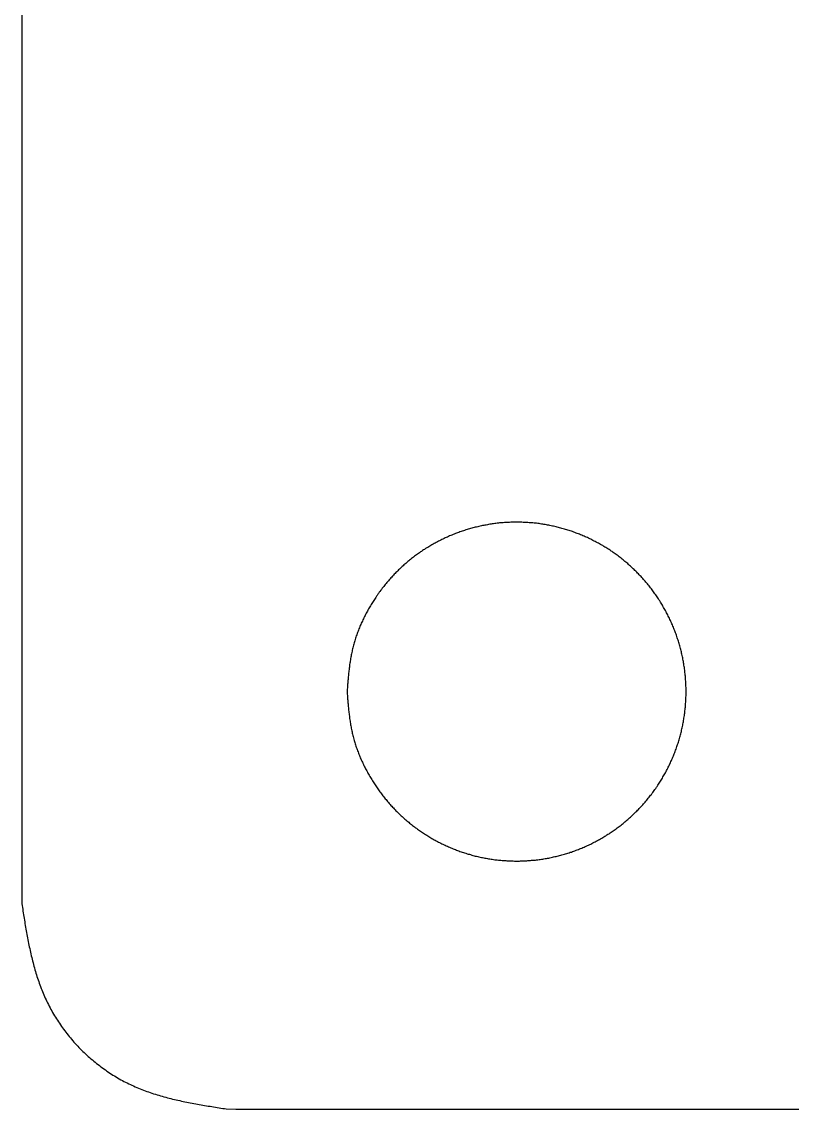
# Model space of a CAD drawing. Extents: x 63 to 788, y 423 to 1014.
# Drawn here: x 473.18 to 478.18, y 804.86 to 811.92 of the extents above; entities that cross this region are included whole.
import ezdxf

# ---------------------------------------------------------------- set-up
doc = ezdxf.new("R2010")
doc.units = 0
doc.header["$MEASUREMENT"] = 0
doc.layers.add('LAYER_1', color=7, linetype='CONTINUOUS')

msp = doc.modelspace()

# ---------------------------------------------------------------- linework, layer by layer
at = {"layer": 'LAYER_1', "color": 1}
for points in [[(473.1759, 812.557, 0), (473.1759, 811.904, 0), (473.1759, 811.251, 0), (473.1759, 810.599, 0), (473.1759, 809.946, 0), (473.1759, 809.294, 0), (473.1759, 808.641, 0), (473.1759, 807.988, 0), (473.1759, 807.336, 0), (473.1759, 806.683, 0), (473.1764, 806.191, 0), (473.1782, 806.179, 0), (473.18, 806.167, 0), (473.1819, 806.156, 0), (473.1837, 806.144, 0), (473.1856, 806.132, 0), (473.1874, 806.12, 0), (473.1893, 806.109, 0), (473.1912, 806.097, 0), (473.1931, 806.085, 0), (473.195, 806.074, 0), (473.1969, 806.062, 0), (473.1989, 806.05, 0), (473.2009, 806.039, 0), (473.2029, 806.027, 0), (473.2049, 806.015, 0), (473.207, 806.004, 0), (473.2091, 805.992, 0), (473.2113, 805.98, 0), (473.2134, 805.969, 0), (473.2157, 805.957, 0), (473.2179, 805.946, 0), (473.2202, 805.934, 0), (473.2226, 805.923, 0), (473.225, 805.911, 0), (473.2274, 805.9, 0), (473.2299, 805.888, 0), (473.2324, 805.877, 0), (473.235, 805.865, 0), (473.2377, 805.854, 0), (473.2404, 805.842, 0), (473.2432, 805.831, 0), (473.246, 805.82, 0), (473.2489, 805.808, 0), (473.2519, 805.797, 0), (473.255, 805.786, 0), (473.2581, 805.775, 0), (473.2613, 805.763, 0), (473.2645, 805.752, 0), (473.2679, 805.741, 0), (473.2713, 805.73, 0), (473.2748, 805.719, 0), (473.2784, 805.708, 0), (473.282, 805.697, 0), (473.2858, 805.686, 0), (473.2896, 805.675, 0), (473.2936, 805.664, 0), (473.2976, 805.653, 0), (473.3017, 805.642, 0), (473.3059, 805.632, 0), (473.3103, 805.621, 0), (473.3147, 805.61, 0), (473.3192, 805.599, 0), (473.3238, 805.589, 0), (473.3286, 805.578, 0), (473.3334, 805.568, 0), (473.3384, 805.557, 0), (473.3435, 805.547, 0), (473.3486, 805.536, 0), (473.3539, 805.526, 0), (473.3594, 805.515, 0), (473.3649, 805.505, 0), (473.3706, 805.495, 0), (473.3764, 805.485, 0), (473.3823, 805.475, 0), (473.3883, 805.464, 0), (473.3944, 805.454, 0), (473.4007, 805.444, 0), (473.407, 805.435, 0), (473.4135, 805.425, 0), (473.42, 805.415, 0), (473.4267, 805.405, 0), (473.4335, 805.395, 0), (473.4404, 805.386, 0), (473.4474, 805.376, 0), (473.4545, 805.367, 0), (473.4617, 805.357, 0), (473.469, 805.348, 0), (473.4764, 805.339, 0), (473.4839, 805.329, 0), (473.4915, 805.32, 0), (473.4992, 805.311, 0), (473.507, 805.302, 0), (473.5149, 805.293, 0), (473.5228, 805.284, 0), (473.5309, 805.276, 0), (473.539, 805.267, 0), (473.5473, 805.258, 0), (473.5556, 805.25, 0), (473.564, 805.241, 0), (473.5725, 805.233, 0), (473.5811, 805.225, 0), (473.5897, 805.217, 0), (473.5984, 805.208, 0), (473.6073, 805.2, 0), (473.6161, 805.192, 0), (473.6251, 805.185, 0), (473.6341, 805.177, 0), (473.6433, 805.169, 0), (473.6524, 805.162, 0), (473.6617, 805.154, 0), (473.671, 805.147, 0), (473.6804, 805.14, 0), (473.6899, 805.133, 0), (473.6994, 805.125, 0), (473.709, 805.119, 0), (473.7186, 805.112, 0), (473.7284, 805.105, 0), (473.7381, 805.098, 0), (473.748, 805.092, 0), (473.7579, 805.085, 0), (473.7678, 805.079, 0), (473.7778, 805.073, 0), (473.7879, 805.067, 0), (473.798, 805.061, 0), (473.8082, 805.055, 0), (473.8184, 805.049, 0), (473.8286, 805.044, 0), (473.8389, 805.038, 0), (473.8493, 805.033, 0), (473.8597, 805.028, 0), (473.8702, 805.022, 0), (473.8807, 805.017, 0), (473.8912, 805.013, 0), (473.9018, 805.008, 0), (473.9124, 805.003, 0), (473.9231, 804.998, 0), (473.9338, 804.994, 0), (473.9445, 804.99, 0), (473.9553, 804.985, 0), (473.9661, 804.981, 0), (473.977, 804.977, 0), (473.9879, 804.973, 0), (473.9988, 804.969, 0), (474.0098, 804.965, 0), (474.0208, 804.962, 0), (474.0318, 804.958, 0), (474.0429, 804.955, 0), (474.054, 804.951, 0), (474.0651, 804.948, 0), (474.0762, 804.944, 0), (474.0874, 804.941, 0), (474.0986, 804.938, 0), (474.1099, 804.935, 0), (474.1212, 804.932, 0), (474.1325, 804.929, 0), (474.1438, 804.926, 0), (474.1551, 804.923, 0), (474.1665, 804.921, 0), (474.1779, 804.918, 0), (474.1893, 804.915, 0), (474.2008, 804.913, 0), (474.2122, 804.91, 0), (474.2237, 804.908, 0), (474.2352, 804.905, 0), (474.2467, 804.903, 0), (474.2583, 804.901, 0), (474.2698, 804.898, 0), (474.2814, 804.896, 0), (474.293, 804.894, 0), (474.3046, 804.892, 0), (474.3162, 804.89, 0), (474.3278, 804.887, 0), (474.3395, 804.885, 0), (474.3511, 804.883, 0), (474.3628, 804.881, 0), (474.3745, 804.879, 0), (474.3861, 804.877, 0), (474.3978, 804.876, 0), (474.4095, 804.874, 0), (474.4212, 804.872, 0), (474.4329, 804.87, 0), (474.4447, 804.868, 0), (474.4564, 804.866, 0), (474.4681, 804.864, 0), (474.4798, 804.862, 0), (474.4916, 804.861, 0), (474.5033, 804.859, 0), (474.5643, 804.857, 0), (474.7876, 804.857, 0), (475.011, 804.857, 0), (475.2343, 804.857, 0), (475.4577, 804.857, 0), (475.6811, 804.857, 0), (475.9044, 804.857, 0), (476.1278, 804.857, 0), (476.3511, 804.857, 0), (476.5745, 804.857, 0), (476.7979, 804.857, 0), (477.0212, 804.857, 0), (477.2446, 804.857, 0), (477.4679, 804.857, 0), (477.6913, 804.857, 0), (477.9147, 804.857, 0), (478.138, 804.857, 0), (478.3614, 804.857, 0)], [(475.2868, 807.568, 0), (475.2875, 807.56, 0), (475.2881, 807.552, 0), (475.2887, 807.544, 0), (475.2893, 807.536, 0), (475.2899, 807.528, 0), (475.2906, 807.52, 0), (475.2912, 807.512, 0), (475.2919, 807.504, 0), (475.2926, 807.496, 0), (475.2933, 807.488, 0), (475.294, 807.48, 0), (475.2947, 807.472, 0), (475.2955, 807.464, 0), (475.2963, 807.456, 0), (475.2971, 807.448, 0), (475.298, 807.44, 0), (475.2989, 807.432, 0), (475.2998, 807.425, 0), (475.3007, 807.417, 0), (475.3017, 807.409, 0), (475.3028, 807.401, 0), (475.3038, 807.393, 0), (475.3049, 807.385, 0), (475.3061, 807.377, 0), (475.3073, 807.369, 0), (475.3086, 807.361, 0), (475.3099, 807.353, 0), (475.3113, 807.346, 0), (475.3127, 807.338, 0), (475.3142, 807.33, 0), (475.3157, 807.322, 0), (475.3173, 807.314, 0), (475.319, 807.307, 0), (475.3207, 807.299, 0), (475.3225, 807.291, 0), (475.3244, 807.283, 0), (475.3264, 807.276, 0), (475.3284, 807.268, 0), (475.3305, 807.26, 0), (475.3326, 807.252, 0), (475.3349, 807.245, 0), (475.3372, 807.237, 0), (475.3395, 807.23, 0), (475.342, 807.222, 0), (475.3445, 807.214, 0), (475.347, 807.207, 0), (475.3497, 807.199, 0), (475.3524, 807.192, 0), (475.3551, 807.184, 0), (475.3579, 807.177, 0), (475.3608, 807.169, 0), (475.3638, 807.162, 0), (475.3668, 807.154, 0), (475.3699, 807.147, 0), (475.373, 807.139, 0), (475.3762, 807.132, 0), (475.3794, 807.125, 0), (475.3827, 807.117, 0), (475.3861, 807.11, 0), (475.3895, 807.103, 0), (475.393, 807.096, 0), (475.3965, 807.088, 0), (475.4001, 807.081, 0), (475.4037, 807.074, 0), (475.4074, 807.067, 0), (475.4111, 807.06, 0), (475.4149, 807.053, 0), (475.4187, 807.046, 0), (475.4226, 807.039, 0), (475.4265, 807.032, 0), (475.4305, 807.025, 0), (475.4346, 807.018, 0), (475.4386, 807.011, 0), (475.4427, 807.004, 0), (475.4469, 806.997, 0), (475.4511, 806.99, 0), (475.4554, 806.983, 0), (475.4597, 806.977, 0), (475.464, 806.97, 0), (475.4684, 806.963, 0), (475.4729, 806.957, 0), (475.4774, 806.95, 0), (475.4819, 806.943, 0), (475.4865, 806.937, 0), (475.4911, 806.93, 0), (475.4958, 806.924, 0), (475.5005, 806.917, 0), (475.5053, 806.911, 0), (475.5101, 806.904, 0), (475.5149, 806.898, 0), (475.5198, 806.892, 0), (475.5248, 806.885, 0), (475.5297, 806.879, 0), (475.5348, 806.873, 0), (475.5398, 806.867, 0), (475.545, 806.861, 0), (475.5501, 806.854, 0), (475.5553, 806.848, 0), (475.5606, 806.842, 0), (475.5659, 806.836, 0), (475.5712, 806.83, 0), (475.5766, 806.824, 0), (475.582, 806.819, 0), (475.5874, 806.813, 0), (475.593, 806.807, 0), (475.5985, 806.801, 0), (475.6041, 806.795, 0), (475.6097, 806.79, 0), (475.6154, 806.784, 0), (475.6211, 806.779, 0), (475.6269, 806.773, 0), (475.6327, 806.767, 0), (475.6385, 806.762, 0), (475.6444, 806.757, 0), (475.6504, 806.751, 0), (475.6563, 806.746, 0), (475.6623, 806.741, 0), (475.6684, 806.735, 0), (475.6744, 806.73, 0), (475.6806, 806.725, 0), (475.6867, 806.72, 0), (475.6929, 806.715, 0), (475.6992, 806.71, 0), (475.7054, 806.705, 0), (475.7117, 806.7, 0), (475.7181, 806.695, 0), (475.7245, 806.69, 0), (475.7309, 806.685, 0), (475.7373, 806.681, 0), (475.7438, 806.676, 0), (475.7503, 806.671, 0), (475.7569, 806.667, 0), (475.7635, 806.662, 0), (475.7701, 806.657, 0), (475.7767, 806.653, 0), (475.7834, 806.649, 0), (475.7901, 806.644, 0), (475.7969, 806.64, 0), (475.8037, 806.636, 0), (475.8105, 806.631, 0), (475.8173, 806.627, 0), (475.8242, 806.623, 0), (475.8311, 806.619, 0), (475.838, 806.615, 0), (475.845, 806.611, 0), (475.8519, 806.607, 0), (475.859, 806.603, 0), (475.866, 806.599, 0), (475.8731, 806.596, 0), (475.8802, 806.592, 0), (475.8873, 806.588, 0), (475.8944, 806.585, 0), (475.9016, 806.581, 0), (475.9088, 806.578, 0), (475.916, 806.574, 0), (475.9233, 806.571, 0), (475.9306, 806.567, 0), (475.9379, 806.564, 0), (475.9452, 806.561, 0), (475.9525, 806.558, 0), (475.9599, 806.555, 0), (475.9673, 806.551, 0), (475.9747, 806.548, 0), (475.9822, 806.545, 0), (475.9896, 806.543, 0), (475.9971, 806.54, 0), (476.0046, 806.537, 0), (476.0121, 806.534, 0), (476.0196, 806.531, 0), (476.0272, 806.529, 0), (476.0348, 806.526, 0), (476.0424, 806.524, 0), (476.05, 806.521, 0), (476.0576, 806.519, 0), (476.0653, 806.516, 0), (476.0729, 806.514, 0), (476.0806, 806.512, 0), (476.0883, 806.51, 0), (476.096, 806.507, 0), (476.1038, 806.505, 0), (476.1115, 806.503, 0), (476.1193, 806.501, 0), (476.127, 806.499, 0), (476.1348, 806.498, 0), (476.1426, 806.496, 0), (476.1504, 806.494, 0), (476.1583, 806.492, 0), (476.1661, 806.491, 0), (476.174, 806.489, 0), (476.1818, 806.488, 0), (476.1897, 806.486, 0), (476.1976, 806.485, 0), (476.2055, 806.483, 0), (476.2134, 806.482, 0), (476.2213, 806.481, 0), (476.2292, 806.48, 0), (476.2371, 806.479, 0), (476.2451, 806.477, 0), (476.253, 806.476, 0), (476.261, 806.476, 0), (476.2689, 806.475, 0), (476.2769, 806.474, 0), (476.2849, 806.473, 0), (476.2929, 806.472, 0), (476.3008, 806.472, 0), (476.3088, 806.471, 0), (476.3168, 806.471, 0), (476.3248, 806.47, 0), (476.3328, 806.47, 0), (476.3408, 806.469, 0), (476.3488, 806.469, 0), (476.3568, 806.469, 0), (476.3648, 806.469, 0), (476.3728, 806.468, 0), (476.3808, 806.468, 0), (476.3888, 806.468, 0), (476.3969, 806.468, 0), (476.4049, 806.468, 0), (476.4129, 806.469, 0), (476.4209, 806.469, 0), (476.4289, 806.469, 0), (476.4369, 806.469, 0), (476.4449, 806.47, 0), (476.4529, 806.47, 0), (476.4609, 806.471, 0), (476.4689, 806.471, 0), (476.4768, 806.472, 0), (476.4848, 806.473, 0), (476.4928, 806.473, 0), (476.5008, 806.474, 0), (476.5087, 806.475, 0), (476.5167, 806.476, 0), (476.5246, 806.477, 0), (476.5326, 806.478, 0), (476.5405, 806.479, 0), (476.5484, 806.48, 0), (476.5564, 806.481, 0), (476.5643, 806.483, 0), (476.5722, 806.484, 0), (476.5801, 806.485, 0), (476.5879, 806.487, 0), (476.5958, 806.488, 0), (476.6037, 806.49, 0), (476.6115, 806.491, 0), (476.6193, 806.493, 0), (476.6272, 806.495, 0), (476.635, 806.497, 0), (476.6428, 806.498, 0), (476.6505, 806.5, 0), (476.6583, 806.502, 0), (476.6661, 806.504, 0), (476.6738, 806.506, 0), (476.6815, 806.508, 0), (476.6892, 806.511, 0), (476.6969, 806.513, 0), (476.7046, 806.515, 0), (476.7123, 806.518, 0), (476.7199, 806.52, 0), (476.7275, 806.522, 0), (476.7351, 806.525, 0), (476.7427, 806.527, 0), (476.7503, 806.53, 0), (476.7578, 806.533, 0), (476.7654, 806.535, 0), (476.7729, 806.538, 0), (476.7804, 806.541, 0), (476.7878, 806.544, 0), (476.7953, 806.547, 0), (476.8027, 806.55, 0), (476.8101, 806.553, 0), (476.8175, 806.556, 0), (476.8248, 806.559, 0), (476.8322, 806.562, 0), (476.8395, 806.566, 0), (476.8468, 806.569, 0), (476.854, 806.572, 0), (476.8613, 806.576, 0), (476.8685, 806.579, 0), (476.8757, 806.583, 0), (476.8828, 806.586, 0), (476.89, 806.59, 0), (476.8971, 806.594, 0), (476.9042, 806.598, 0), (476.9112, 806.601, 0), (476.9182, 806.605, 0), (476.9252, 806.609, 0), (476.9322, 806.613, 0), (476.9392, 806.617, 0), (476.9461, 806.621, 0), (476.9529, 806.625, 0), (476.9598, 806.629, 0), (476.9666, 806.633, 0), (476.9734, 806.638, 0), (476.9802, 806.642, 0), (476.9869, 806.646, 0), (476.9936, 806.651, 0), (477.0003, 806.655, 0), (477.0069, 806.66, 0), (477.0135, 806.664, 0), (477.02, 806.669, 0), (477.0266, 806.673, 0), (477.0331, 806.678, 0), (477.0395, 806.683, 0), (477.046, 806.688, 0), (477.0524, 806.692, 0), (477.0587, 806.697, 0), (477.065, 806.702, 0), (477.0713, 806.707, 0), (477.0776, 806.712, 0), (477.0838, 806.717, 0), (477.09, 806.722, 0), (477.0961, 806.728, 0), (477.1022, 806.733, 0), (477.1083, 806.738, 0), (477.1143, 806.743, 0), (477.1203, 806.749, 0), (477.1263, 806.754, 0), (477.1322, 806.759, 0), (477.138, 806.765, 0), (477.1439, 806.77, 0), (477.1497, 806.776, 0), (477.1554, 806.781, 0), (477.1611, 806.787, 0), (477.1668, 806.793, 0), (477.1724, 806.798, 0), (477.178, 806.804, 0), (477.1835, 806.81, 0), (477.189, 806.816, 0), (477.1945, 806.822, 0), (477.1999, 806.827, 0), (477.2053, 806.833, 0), (477.2106, 806.839, 0), (477.2159, 806.845, 0), (477.2211, 806.851, 0), (477.2263, 806.857, 0), (477.2315, 806.864, 0), (477.2366, 806.87, 0), (477.2417, 806.876, 0), (477.2467, 806.882, 0), (477.2516, 806.889, 0), (477.2566, 806.895, 0), (477.2615, 806.901, 0), (477.2663, 806.908, 0), (477.2711, 806.914, 0), (477.2758, 806.92, 0), (477.2805, 806.927, 0), (477.2852, 806.933, 0), (477.2898, 806.94, 0), (477.2943, 806.947, 0), (477.2988, 806.953, 0), (477.3033, 806.96, 0), (477.3077, 806.967, 0), (477.312, 806.973, 0), (477.3163, 806.98, 0), (477.3206, 806.987, 0), (477.3248, 806.994, 0), (477.329, 807, 0), (477.3331, 807.007, 0), (477.3371, 807.014, 0), (477.3411, 807.021, 0), (477.3451, 807.028, 0), (477.349, 807.035, 0), (477.3529, 807.042, 0), (477.3567, 807.049, 0), (477.3604, 807.056, 0), (477.3641, 807.063, 0), (477.3678, 807.071, 0), (477.3714, 807.078, 0), (477.3749, 807.085, 0), (477.3784, 807.092, 0), (477.3818, 807.099, 0), (477.3852, 807.107, 0), (477.3886, 807.114, 0), (477.3918, 807.121, 0), (477.3951, 807.128, 0), (477.3983, 807.136, 0), (477.4014, 807.143, 0), (477.4044, 807.151, 0), (477.4075, 807.158, 0), (477.4104, 807.165, 0), (477.4133, 807.173, 0), (477.4162, 807.18, 0), (477.419, 807.188, 0), (477.4217, 807.195, 0), (477.4244, 807.203, 0), (477.427, 807.211, 0), (477.4296, 807.218, 0), (477.4321, 807.226, 0), (477.4346, 807.233, 0), (477.437, 807.241, 0), (477.4394, 807.249, 0), (477.4417, 807.256, 0), (477.4439, 807.264, 0), (477.4461, 807.272, 0), (477.4482, 807.279, 0), (477.4503, 807.287, 0), (477.4523, 807.295, 0), (477.4543, 807.303, 0), (477.4562, 807.31, 0), (477.458, 807.318, 0), (477.4598, 807.326, 0), (477.4616, 807.334, 0), (477.4632, 807.342, 0), (477.4649, 807.35, 0), (477.4664, 807.357, 0), (477.4679, 807.365, 0), (477.4694, 807.373, 0), (477.4708, 807.381, 0), (477.4721, 807.389, 0), (477.4734, 807.397, 0), (477.4746, 807.405, 0), (477.4758, 807.413, 0), (477.4769, 807.421, 0), (477.4779, 807.429, 0), (477.4789, 807.436, 0), (477.4798, 807.444, 0), (477.4807, 807.452, 0), (477.4815, 807.46, 0), (477.4823, 807.468, 0), (477.483, 807.476, 0), (477.4836, 807.484, 0), (477.4842, 807.492, 0), (477.4847, 807.5, 0), (477.4852, 807.508, 0), (477.4856, 807.516, 0), (477.486, 807.524, 0), (477.4863, 807.532, 0), (477.4865, 807.54, 0), (477.4867, 807.548, 0), (477.4868, 807.556, 0), (477.4868, 807.564, 0), (477.4868, 807.572, 0), (477.4868, 807.58, 0), (477.4867, 807.588, 0), (477.4865, 807.596, 0), (477.4863, 807.604, 0), (477.486, 807.612, 0), (477.4856, 807.62, 0), (477.4852, 807.628, 0), (477.4847, 807.636, 0), (477.4842, 807.644, 0), (477.4836, 807.652, 0), (477.483, 807.66, 0), (477.4823, 807.668, 0), (477.4815, 807.676, 0), (477.4807, 807.684, 0), (477.4798, 807.692, 0), (477.4789, 807.7, 0), (477.4779, 807.708, 0), (477.4769, 807.716, 0), (477.4758, 807.724, 0), (477.4746, 807.732, 0), (477.4734, 807.74, 0), (477.4721, 807.748, 0), (477.4708, 807.756, 0), (477.4694, 807.763, 0), (477.4679, 807.771, 0), (477.4664, 807.779, 0), (477.4649, 807.787, 0), (477.4632, 807.795, 0), (477.4616, 807.803, 0), (477.4598, 807.811, 0), (477.458, 807.818, 0), (477.4562, 807.826, 0), (477.4543, 807.834, 0), (477.4523, 807.842, 0), (477.4503, 807.849, 0), (477.4482, 807.857, 0), (477.4461, 807.865, 0), (477.4439, 807.873, 0), (477.4417, 807.88, 0), (477.4394, 807.888, 0), (477.437, 807.896, 0), (477.4346, 807.903, 0), (477.4321, 807.911, 0), (477.4296, 807.918, 0), (477.427, 807.926, 0), (477.4244, 807.934, 0), (477.4217, 807.941, 0), (477.419, 807.949, 0), (477.4162, 807.956, 0), (477.4133, 807.964, 0), (477.4104, 807.971, 0), (477.4075, 807.979, 0), (477.4044, 807.986, 0), (477.4014, 807.993, 0), (477.3983, 808.001, 0), (477.3951, 808.008, 0), (477.3918, 808.015, 0), (477.3886, 808.023, 0), (477.3852, 808.03, 0), (477.3818, 808.037, 0), (477.3784, 808.045, 0), (477.3749, 808.052, 0), (477.3714, 808.059, 0), (477.3678, 808.066, 0), (477.3641, 808.073, 0), (477.3604, 808.08, 0), (477.3567, 808.087, 0), (477.3529, 808.094, 0), (477.349, 808.101, 0), (477.3451, 808.108, 0), (477.3411, 808.115, 0), (477.3371, 808.122, 0), (477.3331, 808.129, 0), (477.329, 808.136, 0), (477.3248, 808.143, 0), (477.3206, 808.15, 0), (477.3163, 808.157, 0), (477.312, 808.163, 0), (477.3077, 808.17, 0), (477.3033, 808.177, 0), (477.2988, 808.183, 0), (477.2943, 808.19, 0), (477.2898, 808.197, 0), (477.2852, 808.203, 0), (477.2805, 808.21, 0), (477.2758, 808.216, 0), (477.2711, 808.223, 0), (477.2663, 808.229, 0), (477.2615, 808.235, 0), (477.2566, 808.242, 0), (477.2516, 808.248, 0), (477.2467, 808.254, 0), (477.2417, 808.261, 0), (477.2366, 808.267, 0), (477.2315, 808.273, 0), (477.2263, 808.279, 0), (477.2211, 808.285, 0), (477.2159, 808.291, 0), (477.2106, 808.297, 0), (477.2053, 808.303, 0), (477.1999, 808.309, 0), (477.1945, 808.315, 0), (477.189, 808.321, 0), (477.1835, 808.327, 0), (477.178, 808.333, 0), (477.1724, 808.338, 0), (477.1668, 808.344, 0), (477.1611, 808.35, 0), (477.1554, 808.355, 0), (477.1497, 808.361, 0), (477.1439, 808.366, 0), (477.138, 808.372, 0), (477.1322, 808.377, 0), (477.1263, 808.383, 0), (477.1203, 808.388, 0), (477.1143, 808.393, 0), (477.1083, 808.399, 0), (477.1022, 808.404, 0), (477.0961, 808.409, 0), (477.09, 808.414, 0), (477.0838, 808.419, 0), (477.0776, 808.424, 0), (477.0713, 808.429, 0), (477.065, 808.434, 0), (477.0587, 808.439, 0), (477.0524, 808.444, 0), (477.046, 808.449, 0), (477.0395, 808.454, 0), (477.0331, 808.458, 0), (477.0266, 808.463, 0), (477.02, 808.468, 0), (477.0135, 808.472, 0), (477.0069, 808.477, 0), (477.0003, 808.481, 0), (476.9936, 808.486, 0), (476.9869, 808.49, 0), (476.9802, 808.495, 0), (476.9734, 808.499, 0), (476.9666, 808.503, 0), (476.9598, 808.507, 0), (476.9529, 808.511, 0), (476.9461, 808.516, 0), (476.9392, 808.52, 0), (476.9322, 808.524, 0), (476.9252, 808.528, 0), (476.9182, 808.531, 0), (476.9112, 808.535, 0), (476.9042, 808.539, 0), (476.8971, 808.543, 0), (476.89, 808.546, 0), (476.8828, 808.55, 0), (476.8757, 808.554, 0), (476.8685, 808.557, 0), (476.8613, 808.561, 0), (476.854, 808.564, 0), (476.8468, 808.568, 0), (476.8395, 808.571, 0), (476.8322, 808.574, 0), (476.8248, 808.577, 0), (476.8175, 808.58, 0), (476.8101, 808.584, 0), (476.8027, 808.587, 0), (476.7953, 808.59, 0), (476.7878, 808.593, 0), (476.7804, 808.595, 0), (476.7729, 808.598, 0), (476.7654, 808.601, 0), (476.7578, 808.604, 0), (476.7503, 808.607, 0), (476.7427, 808.609, 0), (476.7351, 808.612, 0), (476.7275, 808.614, 0), (476.7199, 808.617, 0), (476.7123, 808.619, 0), (476.7046, 808.621, 0), (476.6969, 808.624, 0), (476.6892, 808.626, 0), (476.6815, 808.628, 0), (476.6738, 808.63, 0), (476.6661, 808.632, 0), (476.6583, 808.634, 0), (476.6505, 808.636, 0), (476.6428, 808.638, 0), (476.635, 808.64, 0), (476.6272, 808.642, 0), (476.6193, 808.643, 0), (476.6115, 808.645, 0), (476.6037, 808.647, 0), (476.5958, 808.648, 0), (476.5879, 808.65, 0), (476.5801, 808.651, 0), (476.5722, 808.653, 0), (476.5643, 808.654, 0), (476.5564, 808.655, 0), (476.5484, 808.656, 0), (476.5405, 808.657, 0), (476.5326, 808.659, 0), (476.5246, 808.66, 0), (476.5167, 808.661, 0), (476.5087, 808.662, 0), (476.5008, 808.662, 0), (476.4928, 808.663, 0), (476.4848, 808.664, 0), (476.4768, 808.665, 0), (476.4689, 808.665, 0), (476.4609, 808.666, 0), (476.4529, 808.666, 0), (476.4449, 808.667, 0), (476.4369, 808.667, 0), (476.4289, 808.667, 0), (476.4209, 808.668, 0), (476.4129, 808.668, 0), (476.4049, 808.668, 0), (476.3969, 808.668, 0), (476.3888, 808.668, 0), (476.3808, 808.668, 0), (476.3728, 808.668, 0), (476.3648, 808.668, 0), (476.3568, 808.668, 0), (476.3488, 808.668, 0), (476.3408, 808.667, 0), (476.3328, 808.667, 0), (476.3248, 808.667, 0), (476.3168, 808.666, 0), (476.3088, 808.666, 0), (476.3008, 808.665, 0), (476.2929, 808.664, 0), (476.2849, 808.664, 0), (476.2769, 808.663, 0), (476.2689, 808.662, 0), (476.261, 808.661, 0), (476.253, 808.66, 0), (476.2451, 808.659, 0), (476.2371, 808.658, 0), (476.2292, 808.657, 0), (476.2213, 808.656, 0), (476.2134, 808.655, 0), (476.2055, 808.653, 0), (476.1976, 808.652, 0), (476.1897, 808.65, 0), (476.1818, 808.649, 0), (476.174, 808.647, 0), (476.1661, 808.646, 0), (476.1583, 808.644, 0), (476.1504, 808.643, 0), (476.1426, 808.641, 0), (476.1348, 808.639, 0), (476.127, 808.637, 0), (476.1193, 808.635, 0), (476.1115, 808.633, 0), (476.1038, 808.631, 0), (476.096, 808.629, 0), (476.0883, 808.627, 0), (476.0806, 808.625, 0), (476.0729, 808.623, 0), (476.0653, 808.62, 0), (476.0576, 808.618, 0), (476.05, 808.615, 0), (476.0424, 808.613, 0), (476.0348, 808.61, 0), (476.0272, 808.608, 0), (476.0196, 808.605, 0), (476.0121, 808.602, 0), (476.0046, 808.6, 0), (475.9971, 808.597, 0), (475.9896, 808.594, 0), (475.9822, 808.591, 0), (475.9747, 808.588, 0), (475.9673, 808.585, 0), (475.9599, 808.582, 0), (475.9525, 808.579, 0), (475.9452, 808.576, 0), (475.9379, 808.572, 0), (475.9306, 808.569, 0), (475.9233, 808.566, 0), (475.916, 808.562, 0), (475.9088, 808.559, 0), (475.9016, 808.555, 0), (475.8944, 808.552, 0), (475.8873, 808.548, 0), (475.8802, 808.545, 0), (475.8731, 808.541, 0), (475.866, 808.537, 0), (475.859, 808.533, 0), (475.8519, 808.529, 0), (475.845, 808.526, 0), (475.838, 808.522, 0), (475.8311, 808.518, 0), (475.8242, 808.513, 0), (475.8173, 808.509, 0), (475.8105, 808.505, 0), (475.8037, 808.501, 0), (475.7969, 808.497, 0), (475.7901, 808.492, 0), (475.7834, 808.488, 0), (475.7767, 808.484, 0), (475.7701, 808.479, 0), (475.7635, 808.475, 0), (475.7569, 808.47, 0), (475.7503, 808.465, 0), (475.7438, 808.461, 0), (475.7373, 808.456, 0), (475.7309, 808.451, 0), (475.7245, 808.447, 0), (475.7181, 808.442, 0), (475.7117, 808.437, 0), (475.7054, 808.432, 0), (475.6992, 808.427, 0), (475.6929, 808.422, 0), (475.6867, 808.417, 0), (475.6806, 808.412, 0), (475.6744, 808.406, 0), (475.6684, 808.401, 0), (475.6623, 808.396, 0), (475.6563, 808.391, 0), (475.6504, 808.385, 0), (475.6444, 808.38, 0), (475.6385, 808.375, 0), (475.6327, 808.369, 0), (475.6269, 808.364, 0), (475.6211, 808.358, 0), (475.6154, 808.352, 0), (475.6097, 808.347, 0), (475.6041, 808.341, 0), (475.5985, 808.335, 0), (475.593, 808.33, 0), (475.5874, 808.324, 0), (475.582, 808.318, 0), (475.5766, 808.312, 0), (475.5712, 808.306, 0), (475.5659, 808.3, 0), (475.5606, 808.294, 0), (475.5553, 808.288, 0), (475.5501, 808.282, 0), (475.545, 808.276, 0), (475.5398, 808.27, 0), (475.5348, 808.264, 0), (475.5297, 808.257, 0), (475.5248, 808.251, 0), (475.5198, 808.245, 0), (475.5149, 808.239, 0), (475.5101, 808.232, 0), (475.5053, 808.226, 0), (475.5005, 808.219, 0), (475.4958, 808.213, 0), (475.4911, 808.206, 0), (475.4865, 808.2, 0), (475.4819, 808.193, 0), (475.4774, 808.187, 0), (475.4729, 808.18, 0), (475.4684, 808.173, 0), (475.464, 808.167, 0), (475.4597, 808.16, 0), (475.4554, 808.153, 0), (475.4511, 808.146, 0), (475.4469, 808.14, 0), (475.4427, 808.133, 0), (475.4386, 808.126, 0), (475.4346, 808.119, 0), (475.4305, 808.112, 0), (475.4265, 808.105, 0), (475.4226, 808.098, 0), (475.4187, 808.091, 0), (475.4149, 808.084, 0), (475.4111, 808.077, 0), (475.4074, 808.07, 0), (475.4037, 808.062, 0), (475.4001, 808.055, 0), (475.3965, 808.048, 0), (475.393, 808.041, 0), (475.3895, 808.034, 0), (475.3861, 808.026, 0), (475.3827, 808.019, 0), (475.3794, 808.012, 0), (475.3762, 808.004, 0), (475.373, 807.997, 0), (475.3699, 807.99, 0), (475.3668, 807.982, 0), (475.3638, 807.975, 0), (475.3608, 807.967, 0), (475.3579, 807.96, 0), (475.3551, 807.952, 0), (475.3524, 807.945, 0), (475.3497, 807.937, 0), (475.347, 807.93, 0), (475.3445, 807.922, 0), (475.342, 807.915, 0), (475.3395, 807.907, 0), (475.3372, 807.899, 0), (475.3349, 807.892, 0), (475.3326, 807.884, 0), (475.3305, 807.876, 0), (475.3284, 807.869, 0), (475.3264, 807.861, 0), (475.3244, 807.853, 0), (475.3225, 807.846, 0), (475.3207, 807.838, 0), (475.319, 807.83, 0), (475.3173, 807.822, 0), (475.3157, 807.814, 0), (475.3142, 807.807, 0), (475.3127, 807.799, 0), (475.3113, 807.791, 0), (475.3099, 807.783, 0), (475.3086, 807.775, 0), (475.3073, 807.767, 0), (475.3061, 807.76, 0), (475.3049, 807.752, 0), (475.3038, 807.744, 0), (475.3028, 807.736, 0), (475.3017, 807.728, 0), (475.3007, 807.72, 0), (475.2998, 807.712, 0), (475.2989, 807.704, 0), (475.298, 807.696, 0), (475.2971, 807.688, 0), (475.2963, 807.68, 0), (475.2955, 807.672, 0), (475.2947, 807.664, 0), (475.294, 807.656, 0), (475.2933, 807.648, 0), (475.2926, 807.64, 0), (475.2919, 807.632, 0), (475.2912, 807.624, 0), (475.2906, 807.616, 0), (475.2899, 807.608, 0), (475.2893, 807.6, 0), (475.2887, 807.592, 0), (475.2881, 807.584, 0), (475.2875, 807.576, 0), (475.2868, 807.568, 0)]]:
    msp.add_polyline3d(points, dxfattribs=at)

doc.saveas('drawing.dxf')
